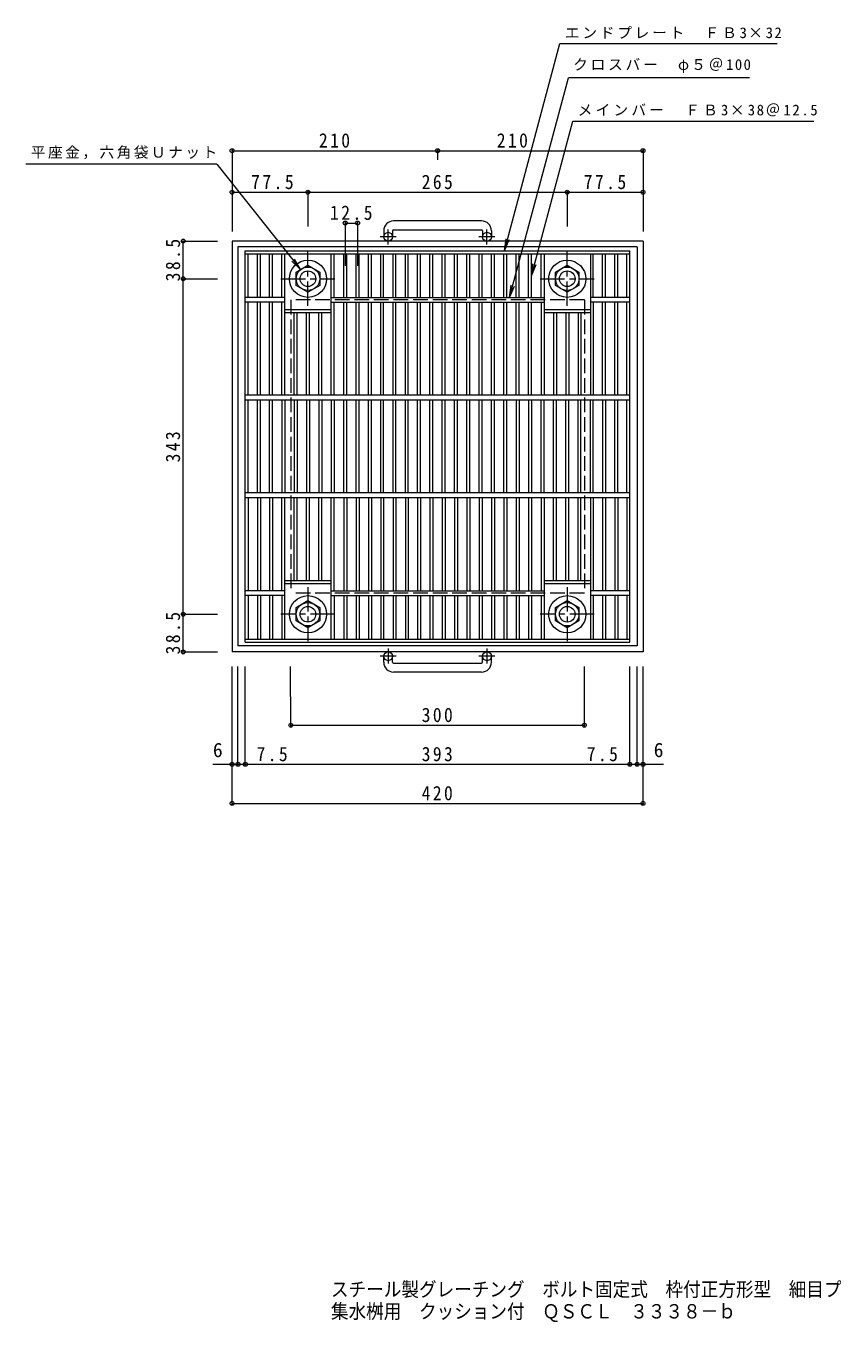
# Model space of a CAD drawing. Units: millimetres at full size, sheet at 1:5. Extents: x -739 to 826, y -688 to 637.
# Drawn here: x -739 to 85, y -688 to 637 of the extents above; entities that cross this region are included whole.
import ezdxf
from ezdxf.enums import TextEntityAlignment as Align

# ---------------------------------------------------------------- set-up
doc = ezdxf.new("R2010")
doc.units = ezdxf.units.MM
doc.header["$LTSCALE"] = 5
doc.header["$PDMODE"] = 32
doc.header["$PDSIZE"] = 4
doc.linetypes.add('CHAIN1', pattern=[8, 5, -1, 1, -1])
doc.linetypes.add('DASHED3', pattern=[4, 3, -1])
for name, color, linetype, lineweight in [('E-1', 2, 'Continuous', 9), ('E-2', 3, 'Continuous', 9), ('E-4', 7, 'Continuous', 9), ('E-5', 7, 'Continuous', 9), ('F-5_F-5ﾚｲﾔ', 2, 'Continuous', 9)]:
    doc.layers.add(name, color=color, linetype=linetype, lineweight=lineweight)
doc.styles.add('ＭＳ ゴシック', font='')
doc.styles.get('ＭＳ ゴシック').set_extended_font_data('MS Gothic')

msp = doc.modelspace()

# ---------------------------------------------------------------- linework, layer by layer
at = {"layer": 'E-1'}
for p, q in [((-272.975, 437.584), (-362.976, 437.584)), ((-372.975, 427.584), (-372.975, 421.485)), ((-363.976, 427.584), (-363.976, 421.485)), ((-362.976, 428.584), (-272.975, 428.584)), ((-271.976, 427.584), (-271.976, 421.485)), ((-262.975, 427.584), (-262.975, 421.485)), ((-527.975, 416.984), (-527.975, -3.015)), ((-107.975, 416.984), (-527.975, 416.984)), ((-521.976, 410.984), (-521.976, 2.985)), ((-113.975, 410.984), (-521.976, 410.984)), ((-113.975, 410.984), (-113.975, 2.985)), ((-113.975, 2.985), (-521.976, 2.985)), ((-372.975, -13.616), (-372.975, -7.516)), ((-363.976, -13.616), (-363.976, -7.516)), ((-271.976, -13.616), (-271.976, -7.516)), ((-262.975, -13.616), (-262.975, -7.516)), ((-362.976, -14.616), (-272.975, -14.616)), ((-272.975, -23.616), (-362.976, -23.616))]:
    msp.add_line(p, q, dxfattribs=at)
at = {"layer": 'E-1', "linetype": 'CHAIN1'}
for p, q in [((-368.476, 413.377), (-368.476, 428.975)), ((-267.475, 413.377), (-267.475, 428.975)), ((-360.313, 421.485), (-376.72, 421.485)), ((-259.312, 421.485), (-275.719, 421.485)), ((-450.475, 350.848), (-450.475, 406.122)), ((-185.475, 350.848), (-185.475, 406.122)), ((-478.112, 378.485), (-422.839, 378.485)), ((-213.112, 378.485), (-157.839, 378.485)), ((-450.475, 63.121), (-450.475, 7.847)), ((-185.475, 63.121), (-185.475, 7.847)), ((-422.839, 35.484), (-478.112, 35.484)), ((-157.839, 35.484), (-213.112, 35.484)), ((-368.476, 0.591), (-368.476, -15.006)), ((-267.475, 0.591), (-267.475, -15.006)), ((-360.313, -7.516), (-376.72, -7.516)), ((-259.312, -7.516), (-275.719, -7.516))]:
    msp.add_line(p, q, dxfattribs=at)
at = {"layer": 'E-1', "linetype": 'DASHED3'}
for p, q in [((-167.976, 356.985), (-467.975, 356.985)), ((-467.975, 356.985), (-467.975, 56.984)), ((-167.976, 356.985), (-167.976, 56.984)), ((-167.976, 56.984), (-467.975, 56.984))]:
    msp.add_line(p, q, dxfattribs=at)
at = {"layer": 'E-1'}
msp.add_lwpolyline([(-107.975, 416.984), (-107.975, -3.015), (-527.975, -3.015)], dxfattribs=at)
for points in [[(-438.475, 385.412), (-438.475, 371.556), (-450.475, 364.628), (-462.475, 371.556), (-462.475, 385.412), (-450.475, 392.341)], [(-173.475, 385.412), (-173.475, 371.556), (-185.475, 364.628), (-197.475, 371.556), (-197.475, 385.412), (-185.475, 392.341)], [(-462.476, 28.557), (-462.476, 42.413), (-450.475, 49.341), (-438.476, 42.413), (-438.476, 28.557), (-450.475, 21.628)], [(-197.476, 28.557), (-197.476, 42.413), (-185.475, 49.341), (-173.476, 42.413), (-173.476, 28.557), (-185.475, 21.628)]]:
    msp.add_lwpolyline(points, close=True, dxfattribs=at)
for centre, radius in [((-368.476, 421.485), 4.5), ((-267.476, 421.485), 4.5), ((-450.475, 378.485), 19), ((-450.475, 378.485), 12), ((-450.475, 378.485), 8), ((-185.475, 378.485), 19), ((-185.475, 378.485), 12), ((-185.475, 378.485), 8), ((-450.475, 35.484), 19), ((-185.475, 35.484), 19), ((-450.475, 35.484), 12), ((-450.475, 35.484), 8), ((-185.475, 35.484), 12), ((-185.475, 35.484), 8), ((-368.476, -7.516), 4.5), ((-267.476, -7.516), 4.5)]:
    msp.add_circle(centre, radius, dxfattribs=at)
for centre, radius, start, end in [((-362.976, 427.584), 10, 90, 180), ((-272.975, 427.584), 10, 0, 90), ((-362.976, 427.584), 1, 90, 180), ((-272.975, 427.584), 1, 0, 90), ((-362.976, -13.616), 10, 180, 270), ((-362.976, -13.616), 1, 180, 270), ((-272.975, -13.616), 10, 270, 0), ((-272.975, -13.616), 1, 270, 0)]:
    msp.add_arc(centre, radius, start, end, dxfattribs=at)
at = {"layer": 'E-2'}
for p, q in [((-514.475, 403.984), (-121.475, 403.984)), ((-511.475, 359.484), (-511.475, 403.984)), ((-502.095, 359.484), (-502.095, 403.984)), ((-499.095, 359.484), (-499.095, 403.984)), ((-489.615, 359.484), (-489.615, 403.984)), ((-486.615, 359.484), (-486.615, 403.984)), ((-477.135, 359.484), (-477.135, 403.984)), ((-474.135, 259.484), (-474.135, 403.984)), ((-426.815, 259.484), (-426.815, 403.984)), ((-423.815, 359.484), (-423.815, 403.984)), ((-413.825, 359.484), (-413.825, 403.984)), ((-410.825, 359.484), (-410.825, 403.984)), ((-401.245, 359.484), (-401.245, 403.984)), ((-398.245, 359.484), (-398.245, 403.984)), ((-388.665, 359.484), (-388.665, 403.984)), ((-385.665, 359.484), (-385.665, 403.984)), ((-376.085, 359.484), (-376.085, 403.984)), ((-373.085, 359.484), (-373.085, 403.984)), ((-363.505, 359.484), (-363.505, 403.984)), ((-360.505, 359.484), (-360.505, 403.984)), ((-350.925, 359.484), (-350.925, 403.984)), ((-347.925, 359.484), (-347.925, 403.984)), ((-338.345, 359.484), (-338.345, 403.984)), ((-335.345, 359.484), (-335.345, 403.984)), ((-325.765, 359.484), (-325.765, 403.984)), ((-322.765, 359.484), (-322.765, 403.984)), ((-313.185, 359.484), (-313.185, 403.984)), ((-310.185, 359.484), (-310.185, 403.984)), ((-300.605, 359.484), (-300.605, 403.984)), ((-297.605, 359.484), (-297.605, 403.984)), ((-288.025, 359.484), (-288.025, 403.984)), ((-285.025, 359.484), (-285.025, 403.984)), ((-275.445, 359.484), (-275.445, 403.984)), ((-272.445, 359.484), (-272.445, 403.984)), ((-262.865, 359.484), (-262.865, 403.984)), ((-259.865, 359.484), (-259.865, 403.984)), ((-250.285, 359.484), (-250.285, 403.984)), ((-247.285, 359.484), (-247.285, 403.984)), ((-237.705, 359.484), (-237.705, 403.984)), ((-234.705, 359.484), (-234.705, 403.984)), ((-225.125, 359.484), (-225.125, 403.984)), ((-222.125, 359.484), (-222.125, 403.984)), ((-212.135, 359.484), (-212.135, 403.984)), ((-209.135, 403.984), (-209.135, 259.484)), ((-161.815, 403.984), (-161.815, 259.484)), ((-158.815, 359.484), (-158.815, 403.984)), ((-149.335, 359.484), (-149.335, 403.984)), ((-146.335, 359.484), (-146.335, 403.984)), ((-136.855, 359.484), (-136.855, 403.984)), ((-133.855, 359.484), (-133.855, 403.984)), ((-124.495, 359.484), (-124.495, 403.984)), ((-121.475, 6.984), (-121.475, 406.985)), ((-474.135, 359.484), (-514.475, 359.484)), ((-426.815, 359.484), (-209.135, 359.484)), ((-121.475, 359.484), (-161.815, 359.484)), ((-474.135, 354.484), (-514.475, 354.484)), ((-511.475, 259.484), (-511.475, 354.484)), ((-502.095, 259.484), (-502.095, 354.484)), ((-499.095, 259.484), (-499.095, 354.484)), ((-489.615, 259.484), (-489.615, 354.484)), ((-486.615, 259.484), (-486.615, 354.484)), ((-477.135, 259.484), (-477.135, 354.484)), ((-474.135, 346.985), (-426.815, 346.985)), ((-426.815, 354.484), (-209.135, 354.484)), ((-423.815, 259.484), (-423.815, 354.484)), ((-413.825, 259.484), (-413.825, 354.484)), ((-410.825, 259.484), (-410.825, 354.484)), ((-401.245, 259.484), (-401.245, 354.484)), ((-398.245, 259.484), (-398.245, 354.484)), ((-388.665, 259.484), (-388.665, 354.484)), ((-385.665, 259.484), (-385.665, 354.484)), ((-376.085, 259.484), (-376.085, 354.484)), ((-373.085, 259.484), (-373.085, 354.484)), ((-363.505, 259.484), (-363.505, 354.484)), ((-360.505, 259.484), (-360.505, 354.484)), ((-350.925, 259.484), (-350.925, 354.484)), ((-347.925, 259.484), (-347.925, 354.484)), ((-338.345, 259.484), (-338.345, 354.484)), ((-335.345, 259.484), (-335.345, 354.484)), ((-325.765, 259.484), (-325.765, 354.484)), ((-322.765, 259.484), (-322.765, 354.484)), ((-313.185, 259.484), (-313.185, 354.484)), ((-310.185, 259.484), (-310.185, 354.484)), ((-300.605, 259.484), (-300.605, 354.484)), ((-297.605, 259.484), (-297.605, 354.484)), ((-288.025, 259.484), (-288.025, 354.484)), ((-285.025, 259.484), (-285.025, 354.484)), ((-275.445, 259.484), (-275.445, 354.484)), ((-272.445, 259.484), (-272.445, 354.484)), ((-262.865, 259.484), (-262.865, 354.484)), ((-259.865, 259.484), (-259.865, 354.484)), ((-250.285, 259.484), (-250.285, 354.484)), ((-247.285, 259.484), (-247.285, 354.484)), ((-237.705, 259.484), (-237.705, 354.484)), ((-234.705, 259.484), (-234.705, 354.484)), ((-225.125, 259.484), (-225.125, 354.484)), ((-222.125, 259.484), (-222.125, 354.484)), ((-212.135, 354.484), (-212.135, 259.484)), ((-209.135, 346.985), (-161.815, 346.985)), ((-121.475, 354.484), (-161.815, 354.484)), ((-158.815, 354.484), (-158.815, 259.484)), ((-149.335, 259.484), (-149.335, 354.484)), ((-146.335, 259.484), (-146.335, 354.484)), ((-136.855, 259.484), (-136.855, 354.484)), ((-133.855, 259.484), (-133.855, 354.484)), ((-124.495, 259.484), (-124.495, 354.484)), ((-474.135, 343.985), (-426.815, 343.985)), ((-464.555, 259.484), (-464.555, 343.985)), ((-461.555, 259.484), (-461.555, 343.985)), ((-451.975, 259.484), (-451.975, 343.985)), ((-448.975, 259.484), (-448.975, 343.985)), ((-439.395, 259.484), (-439.395, 343.985)), ((-436.395, 259.484), (-436.395, 343.985)), ((-209.135, 343.985), (-161.815, 343.985)), ((-199.555, 343.985), (-199.555, 259.484)), ((-196.555, 343.985), (-196.555, 259.484)), ((-186.975, 343.985), (-186.975, 259.484)), ((-183.975, 343.985), (-183.975, 259.484)), ((-174.395, 343.985), (-174.395, 259.484)), ((-171.395, 343.985), (-171.395, 259.484)), ((-121.475, 259.484), (-514.475, 259.484)), ((-121.475, 254.484), (-514.475, 254.484)), ((-511.475, 159.484), (-511.475, 254.484)), ((-502.095, 159.484), (-502.095, 254.484)), ((-499.095, 159.484), (-499.095, 254.484)), ((-489.615, 159.484), (-489.615, 254.484)), ((-486.615, 159.484), (-486.615, 254.484)), ((-477.135, 254.484), (-477.135, 159.484)), ((-474.135, 254.484), (-474.135, 159.484)), ((-464.555, 254.484), (-464.555, 159.484)), ((-461.555, 254.484), (-461.555, 159.484)), ((-451.975, 254.484), (-451.975, 159.484)), ((-448.975, 254.484), (-448.975, 159.484)), ((-439.395, 254.484), (-439.395, 159.484)), ((-436.395, 254.484), (-436.395, 159.484)), ((-426.815, 254.484), (-426.815, 159.484)), ((-423.815, 254.484), (-423.815, 159.484)), ((-413.825, 159.484), (-413.825, 254.484)), ((-410.825, 159.484), (-410.825, 254.484)), ((-401.245, 159.484), (-401.245, 254.484)), ((-398.245, 159.484), (-398.245, 254.484)), ((-388.665, 159.484), (-388.665, 254.484)), ((-385.665, 159.484), (-385.665, 254.484)), ((-376.085, 159.484), (-376.085, 254.484)), ((-373.085, 159.484), (-373.085, 254.484)), ((-363.505, 159.484), (-363.505, 254.484)), ((-360.505, 159.484), (-360.505, 254.484)), ((-350.925, 159.484), (-350.925, 254.484)), ((-347.925, 159.484), (-347.925, 254.484)), ((-338.345, 159.484), (-338.345, 254.484)), ((-335.345, 159.484), (-335.345, 254.484)), ((-325.765, 159.484), (-325.765, 254.484)), ((-322.765, 159.484), (-322.765, 254.484)), ((-313.185, 159.484), (-313.185, 254.484)), ((-310.185, 159.484), (-310.185, 254.484)), ((-300.605, 159.484), (-300.605, 254.484)), ((-297.605, 159.484), (-297.605, 254.484)), ((-288.025, 159.484), (-288.025, 254.484)), ((-285.025, 159.484), (-285.025, 254.484)), ((-275.445, 159.484), (-275.445, 254.484)), ((-272.445, 159.484), (-272.445, 254.484)), ((-262.865, 159.484), (-262.865, 254.484)), ((-259.865, 159.484), (-259.865, 254.484)), ((-250.285, 159.484), (-250.285, 254.484)), ((-247.285, 159.484), (-247.285, 254.484)), ((-237.705, 254.484), (-237.705, 159.484)), ((-234.705, 254.484), (-234.705, 159.484)), ((-225.125, 254.484), (-225.125, 159.484)), ((-222.125, 254.484), (-222.125, 159.484)), ((-212.135, 159.484), (-212.135, 254.484)), ((-209.135, 159.484), (-209.135, 254.484)), ((-199.555, 159.484), (-199.555, 254.484)), ((-196.555, 159.484), (-196.555, 254.484)), ((-186.975, 159.484), (-186.975, 254.484)), ((-183.975, 159.484), (-183.975, 254.484)), ((-174.395, 159.484), (-174.395, 254.484)), ((-171.395, 159.484), (-171.395, 254.484)), ((-161.815, 159.484), (-161.815, 254.484)), ((-158.815, 159.484), (-158.815, 254.484)), ((-149.335, 254.484), (-149.335, 159.484)), ((-146.335, 254.484), (-146.335, 159.484)), ((-136.855, 159.484), (-136.855, 254.484)), ((-133.855, 159.484), (-133.855, 254.484)), ((-124.495, 159.484), (-124.495, 254.484)), ((-121.475, 159.484), (-514.475, 159.484)), ((-121.475, 154.484), (-514.475, 154.484)), ((-511.475, 154.484), (-511.475, 59.485)), ((-502.095, 154.484), (-502.095, 59.485)), ((-499.095, 154.484), (-499.095, 59.485)), ((-489.615, 154.484), (-489.615, 59.485)), ((-486.615, 154.484), (-486.615, 59.485)), ((-477.135, 59.485), (-477.135, 154.484)), ((-474.135, 9.985), (-474.135, 154.484)), ((-464.555, 69.984), (-464.555, 154.484)), ((-461.555, 69.984), (-461.555, 154.484)), ((-451.975, 69.984), (-451.975, 154.484)), ((-448.975, 69.984), (-448.975, 154.484)), ((-439.395, 69.984), (-439.395, 154.484)), ((-436.395, 69.984), (-436.395, 154.484)), ((-426.815, 9.985), (-426.815, 154.484)), ((-423.815, 59.485), (-423.815, 154.484)), ((-413.825, 154.484), (-413.825, 59.485)), ((-410.825, 154.484), (-410.825, 59.485)), ((-401.245, 154.484), (-401.245, 59.485)), ((-398.245, 154.484), (-398.245, 59.485)), ((-388.665, 154.484), (-388.665, 59.485)), ((-385.665, 154.484), (-385.665, 59.485)), ((-376.085, 154.484), (-376.085, 59.485)), ((-373.085, 154.484), (-373.085, 59.485)), ((-363.505, 154.484), (-363.505, 59.485)), ((-360.505, 154.484), (-360.505, 59.485)), ((-350.925, 154.484), (-350.925, 59.485)), ((-347.925, 154.484), (-347.925, 59.485)), ((-338.345, 154.484), (-338.345, 59.485)), ((-335.345, 154.484), (-335.345, 59.485)), ((-325.765, 154.484), (-325.765, 59.485)), ((-322.765, 154.484), (-322.765, 59.485)), ((-313.185, 154.484), (-313.185, 59.485)), ((-310.185, 154.484), (-310.185, 59.485)), ((-300.605, 154.484), (-300.605, 59.485)), ((-297.605, 154.484), (-297.605, 59.485)), ((-288.025, 154.484), (-288.025, 59.485)), ((-285.025, 154.484), (-285.025, 59.485)), ((-275.445, 154.484), (-275.445, 59.485)), ((-272.445, 154.484), (-272.445, 59.485)), ((-262.865, 154.484), (-262.865, 59.485)), ((-259.865, 154.484), (-259.865, 59.485)), ((-250.285, 154.484), (-250.285, 59.485)), ((-247.285, 154.484), (-247.285, 59.485)), ((-237.705, 154.484), (-237.705, 59.485)), ((-234.705, 154.484), (-234.705, 59.485)), ((-225.125, 154.484), (-225.125, 59.485)), ((-222.125, 154.484), (-222.125, 59.485)), ((-212.135, 154.484), (-212.135, 59.485)), ((-209.135, 154.484), (-209.135, 9.985)), ((-199.555, 69.984), (-199.555, 154.484)), ((-196.555, 69.984), (-196.555, 154.484)), ((-186.975, 69.984), (-186.975, 154.484)), ((-183.975, 69.984), (-183.975, 154.484)), ((-174.395, 69.984), (-174.395, 154.484)), ((-171.395, 69.984), (-171.395, 154.484)), ((-161.815, 154.484), (-161.815, 9.985)), ((-158.815, 154.484), (-158.815, 59.485)), ((-149.335, 154.484), (-149.335, 59.485)), ((-146.335, 154.484), (-146.335, 59.485)), ((-136.855, 154.484), (-136.855, 59.485)), ((-133.855, 154.484), (-133.855, 59.485)), ((-124.495, 154.484), (-124.495, 59.485)), ((-474.135, 69.984), (-426.815, 69.984)), ((-474.135, 66.984), (-426.815, 66.984)), ((-209.135, 69.984), (-161.815, 69.984)), ((-209.135, 66.984), (-161.815, 66.984)), ((-474.135, 59.485), (-514.475, 59.485)), ((-474.135, 54.485), (-514.475, 54.485)), ((-511.475, 54.485), (-511.475, 9.985)), ((-502.095, 54.485), (-502.095, 9.985)), ((-499.095, 54.485), (-499.095, 9.985)), ((-489.615, 54.485), (-489.615, 9.985)), ((-486.615, 54.485), (-486.615, 9.985)), ((-477.135, 54.485), (-477.135, 9.985)), ((-426.815, 59.485), (-209.135, 59.485)), ((-426.815, 54.485), (-209.135, 54.485)), ((-423.815, 54.485), (-423.815, 9.985)), ((-413.825, 54.485), (-413.825, 9.985)), ((-410.825, 54.485), (-410.825, 9.985)), ((-401.245, 54.485), (-401.245, 9.985)), ((-398.245, 54.485), (-398.245, 9.985)), ((-388.665, 54.485), (-388.665, 9.985)), ((-385.665, 54.485), (-385.665, 9.985)), ((-376.085, 54.485), (-376.085, 9.985)), ((-373.085, 54.485), (-373.085, 9.985)), ((-363.505, 54.485), (-363.505, 9.985)), ((-360.505, 54.485), (-360.505, 9.985)), ((-350.925, 54.485), (-350.925, 9.985)), ((-347.925, 54.485), (-347.925, 9.985)), ((-338.345, 54.485), (-338.345, 9.985)), ((-335.345, 54.485), (-335.345, 9.985)), ((-325.765, 54.485), (-325.765, 9.985)), ((-322.765, 54.485), (-322.765, 9.985)), ((-313.185, 54.485), (-313.185, 9.985)), ((-310.185, 54.485), (-310.185, 9.985)), ((-300.605, 54.485), (-300.605, 9.985)), ((-297.605, 54.485), (-297.605, 9.985)), ((-288.025, 54.485), (-288.025, 9.985)), ((-285.025, 54.485), (-285.025, 9.985)), ((-275.445, 54.485), (-275.445, 9.985)), ((-272.445, 54.485), (-272.445, 9.985)), ((-262.865, 54.485), (-262.865, 9.985)), ((-259.865, 54.485), (-259.865, 9.985)), ((-250.285, 54.485), (-250.285, 9.985)), ((-247.285, 54.485), (-247.285, 9.985)), ((-237.705, 54.485), (-237.705, 9.985)), ((-234.705, 54.485), (-234.705, 9.985)), ((-225.125, 54.485), (-225.125, 9.985)), ((-222.125, 54.485), (-222.125, 9.985)), ((-212.135, 54.485), (-212.135, 9.985)), ((-121.475, 59.485), (-161.815, 59.485)), ((-121.475, 54.485), (-161.815, 54.485)), ((-158.815, 54.485), (-158.815, 9.985)), ((-149.335, 54.485), (-149.335, 9.985)), ((-146.335, 54.485), (-146.335, 9.985)), ((-136.855, 54.485), (-136.855, 9.985)), ((-133.855, 54.485), (-133.855, 9.985)), ((-124.495, 54.485), (-124.495, 9.985)), ((-514.475, 9.985), (-121.475, 9.985)), ((-514.475, 6.984), (-121.475, 6.984))]:
    msp.add_line(p, q, dxfattribs=at)
msp.add_lwpolyline([(-514.475, 6.984), (-514.475, 406.985), (-121.475, 406.985)], dxfattribs=at)
at = {"layer": 'E-4'}
for p, q in [((-527.975, 510.941), (-527.975, 426.984)), ((-527.975, 509.441), (-317.976, 509.441)), ((-317.976, 510.941), (-317.976, 500.145)), ((-317.976, 509.441), (-107.975, 509.441)), ((-107.975, 510.941), (-107.975, 426.984)), ((-527.975, 466.984), (-450.475, 466.984)), ((-450.475, 468.484), (-450.475, 431.984)), ((-450.475, 466.984), (-185.475, 466.984)), ((-185.475, 468.484), (-185.475, 431.984)), ((-185.475, 466.984), (-107.975, 466.984)), ((-412.335, 437.021), (-412.335, 391.729)), ((-412.335, 435.521), (-399.755, 435.521)), ((-399.755, 437.021), (-399.755, 391.729)), ((-579.475, 416.984), (-542.975, 416.984)), ((-577.975, 378.484), (-577.975, 416.984)), ((-579.475, 378.484), (-542.975, 378.484)), ((-577.975, 35.485), (-577.975, 378.484)), ((-579.475, 35.485), (-542.975, 35.485)), ((-577.975, -3.015), (-577.975, 35.485)), ((-579.475, -3.015), (-542.975, -3.015)), ((-527.975, -159.516), (-527.975, -18.015)), ((-521.976, -119.516), (-521.976, -18.015)), ((-514.475, -119.516), (-514.475, -18.015)), ((-467.975, -79.516), (-468.385, -18.015)), ((-167.976, -79.516), (-167.976, -18.015)), ((-121.475, -119.516), (-121.475, -18.015)), ((-113.975, -119.516), (-113.975, -18.015)), ((-107.975, -159.516), (-107.975, -18.015)), ((-467.975, -78.016), (-167.976, -78.016)), ((-547.6, -118.016), (-521.976, -118.016)), ((-521.976, -118.016), (-514.475, -118.016)), ((-514.475, -118.016), (-121.475, -118.016)), ((-121.475, -118.016), (-113.975, -118.016)), ((-113.975, -118.016), (-87.039, -118.016)), ((-527.975, -158.016), (-107.975, -158.016))]:
    msp.add_line(p, q, dxfattribs=at)
for p in [(-527.975, 509.441), (-317.976, 509.441), (-107.975, 509.441), (-527.975, 466.984), (-450.475, 466.984), (-185.475, 466.984), (-107.975, 466.984), (-412.335, 435.521), (-399.755, 435.521), (-577.975, 416.984), (-577.975, 378.484), (-577.975, 35.485), (-577.975, -3.015), (-467.975, -78.016), (-167.976, -78.016), (-527.975, -118.016), (-521.976, -118.016), (-514.475, -118.016), (-121.475, -118.016), (-113.975, -118.016), (-107.975, -118.016), (-527.975, -158.016), (-107.975, -158.016)]:
    msp.add_point(p, dxfattribs=at)
at = {"layer": 'E-5'}
for p, q in [((-249.645, 406.985), (-192.855, 618.928)), ((-192.855, 618.928), (29.116, 618.928)), ((-244.295, 359.484), (-184.121, 584.058)), ((0.708, 584.058), (-184.121, 584.058)), ((-222.135, 381.484), (-179.78, 539.559)), ((-179.78, 539.559), (66.715, 539.559)), ((-543.724, 495.759), (-738.724, 495.759)), ((-249.645, 406.985), (-248.013, 419.378)), ((-249.645, 406.985), (-244.861, 418.533)), ((-457.942, 387.879), (-464.378, 398.594)), ((-222.135, 381.484), (-220.504, 393.877)), ((-222.135, 381.484), (-217.352, 393.033)), ((-244.295, 359.484), (-242.664, 371.877)), ((-244.295, 359.484), (-239.512, 371.033))]:
    msp.add_line(p, q, dxfattribs=at)
msp.add_lwpolyline([(-543.724, 495.759), (-457.942, 387.879), (-466.933, 396.564)], dxfattribs=at)

# ---------------------------------------------------------------- texts
at = {"layer": 'E-4', "color": 2, "style": 'ＭＳ ゴシック'}
for p in [(-547.6, -115.016), (-97.039, -115.016)]:
    msp.add_text('6', height=14.66, dxfattribs=at).set_placement(p, align=Align.BOTTOM_LEFT)
at = {"layer": 'E-4', "color": 2, "char_height": 14.66, "attachment_point": 7, "style": 'ＭＳ ゴシック'}
for s, insert in [('\\T1.27;\\W0.9;210', (-439.226, 512.441)), ('\\T1.27;\\W0.9;210', (-257.457, 512.441)), ('\\T1.28;\\W0.9;77.5', (-508.533, 469.984)), ('\\T1.27;\\W0.9;265', (-334.225, 469.984)), ('\\T1.28;\\W0.9;77.5', (-168.6, 469.984)), ('\\T1.28;\\W0.9;12.5', (-427.92, 438.521)), ('\\T1.27;\\W0.9;300', (-334.225, -75.016)), ('\\T1.27;\\W0.9;7.5', (-502.976, -115.016)), ('\\T1.27;\\W0.9;393', (-334.225, -115.016)), ('\\T1.27;\\W0.9;7.5', (-165.475, -115.016)), ('\\T1.27;\\W0.9;420', (-334.225, -155.016))]:
    msp.add_mtext(s, dxfattribs=dict(at, insert=insert))
at = {"layer": 'E-4', "color": 2, "char_height": 14.66, "attachment_point": 7, "rotation": 90, "style": 'ＭＳ ゴシック'}
for s, insert in [('\\T1.28;\\W0.9;38.5', (-580.975, 375.859)), ('\\T1.27;\\W0.9;343', (-580.975, 190.734)), ('\\T1.28;\\W0.9;38.5', (-580.975, -5.64))]:
    msp.add_mtext(s, dxfattribs=dict(at, insert=insert))
at = {"layer": 'E-5', "char_height": 11, "attachment_point": 7, "style": 'ＭＳ ゴシック'}
for s, insert in [('\\T1.19;エンドプレート\u3000ＦＢ3×32', (-187.855, 623.928)), ('\\T1.19;クロスバー\u3000φ５＠100', (-179.389, 589.058)), ('\\T1.22;メインバー\u3000ＦＢ3×38＠12.5', (-174.78, 544.559)), ('\\T1.17;平座金，六角袋Ｕナット', (-733.724, 500.759))]:
    msp.add_mtext(s, dxfattribs=dict(at, insert=insert))
at = {"layer": 'F-5_F-5ﾚｲﾔ', "style": 'ＭＳ ゴシック', "width": 0.9}
for s, p in [('スチール製グレーチング\u3000ボルト固定式\u3000枠付正方形型\u3000細目プレーンタイプ', (-426.973, -666.554)), ('集水桝用\u3000クッション付\u3000ＱＳＣＬ\u3000３３３８－ｂ', (-426.973, -689.054))]:
    msp.add_text(s, height=14.66, dxfattribs=at).set_placement(p, align=Align.BOTTOM_LEFT)

doc.saveas('drawing.dxf')
